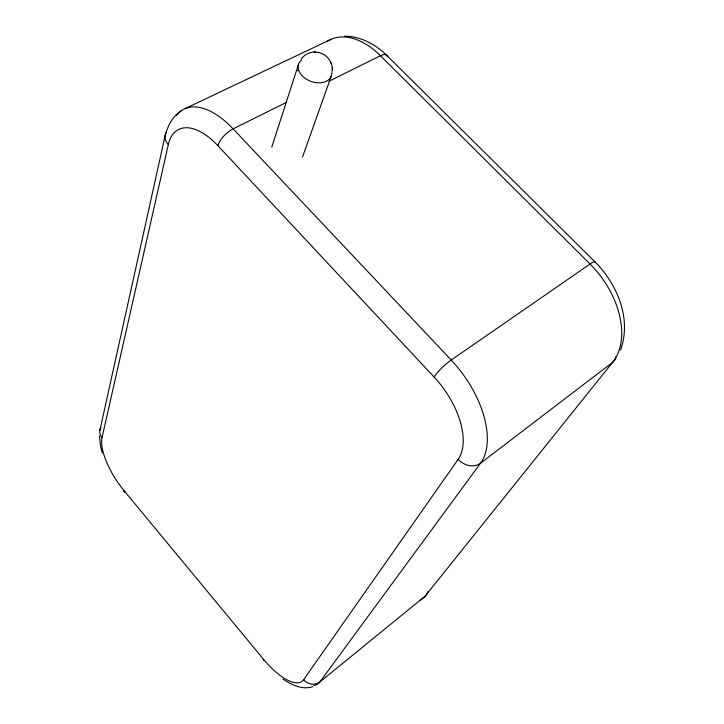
<?xml version="1.0" encoding="UTF-8"?>
<svg xmlns="http://www.w3.org/2000/svg" width="724" height="724" viewBox="0 0 724 724"><rect width="100%" height="100%" fill="white"/><g stroke="black" fill="none" stroke-linecap="round" stroke-linejoin="round"><path stroke-width="1.09" d="M332.361 70.834C332.778 64.255 329.284 57.576 323.528 54.318M332.37 70.509L332.388 69.92M99.894 430.264L165.126 135.641C167.814 125.822 172.565 116.093 181.534 110.6M124.999 492.257A11.077 3.131 -39.4 0 1 123.885 490.456A45.069 16.733 57.3 0 1 102.039 437.613L168.321 144.619A15.439 11.412 15.9 0 1 166.375 132.356M620.549 350.063C631.835 318.949 617.4 284.351 595.065 261.952L386.562 55.169C375.322 44.273 360.425 36.109 344.452 36.2M271.762 147.081L298.505 64.355M302.523 157.036L331.266 76.129M123.885 490.456L263.563 659.347A47.522 18.1 53.6 0 0 303.637 679.7L458.147 459.378A66.219 35.938 54.6 0 0 434.128 377.059L217.879 145.669A63.015 31.431 62.3 0 0 168.321 144.619M301.293 58.897C304.388 54.762 309.401 52.101 314.587 52.019M286.586 102.31L233.119 128.863A16.073 6.86 -44 0 0 217.879 145.669M328.958 81.269L380.417 55.721A15.095 5.792 -46.7 0 1 387.394 56.843M185.109 108.609L331.239 39.259M312.795 686.678C302.17 690.207 291.528 684.804 282.867 678.976M314.868 52.019L319.302 52.571L323.673 54.4M314.279 52.028L315.148 52.01M330.823 62.463L331.257 63.522M102.238 452.898L100.437 445.74L99.414 435.884M332.235 67.513L332.352 68.708M297.7 70.355L297.736 70.961M327.257 41.422A72.708 44.055 64.2 0 1 380.417 55.721L590.042 264.034A76.02 49.902 53.8 0 1 612.631 362.326L424.952 596.304L319.918 681.908A59.151 22.942 53.6 0 1 314.062 685.556M420.255 599.943A55.848 26.363 52.7 0 0 424.952 596.304A11.285 9.783 41 0 0 427.902 591.535M303.637 679.7A11.919 11.005 44.2 0 0 319.918 681.908L480.546 463.197L612.631 362.326A15.512 11.53 35.5 0 0 615.979 356.642M458.147 459.378A16.724 13.593 35.2 0 0 480.546 463.197A82.292 45.404 54.6 0 0 451.215 360.045L233.119 128.863A78.337 39.73 62.4 0 0 176.43 115.596M595.3 262.55A16 2.869 -44.2 0 0 590.042 264.034L451.215 360.045A17.123 3.43 -43 0 0 434.128 377.059M263.979 660.315A11.557 1.502 -41 0 1 263.563 659.347M102.039 437.613A11.249 9.711 10.5 0 1 100.898 427.441M331.773 71.776A17.412 12.181 20.7 0 1 310.487 81.233A17.412 12.181 20.7 0 1 301.428 60.002"/></g></svg>
